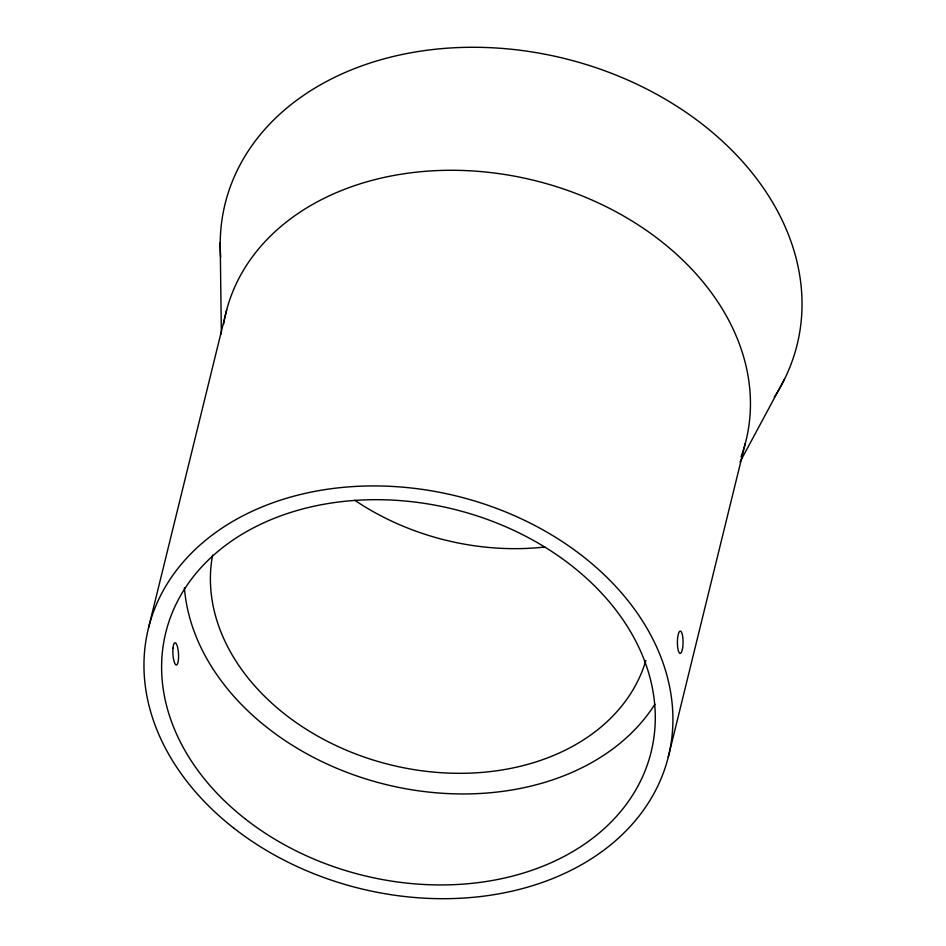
<?xml version="1.0" encoding="UTF-8"?>
<svg xmlns="http://www.w3.org/2000/svg" width="946" height="946" viewBox="0 0 946 946"><rect width="100%" height="100%" fill="white"/><g stroke="black" fill="none" stroke-linecap="round" stroke-linejoin="round"><path stroke-width="1.42" d="M148.652 627.411L226.685 309.815M668.231 757.214L745.247 443.52M784.506 379.192L740.009 462.015M221.364 333.938L220.205 242.483M544.943 546.989A223.138 168.412 13.8 0 1 354.738 500.245M645.858 660.556A223.138 168.412 13.8 0 1 391.206 765.018A223.138 168.412 13.8 0 1 212.578 555.077M654.939 704.202A249.921 188.621 13.8 0 1 385.199 784.352A249.921 188.621 13.8 0 1 184.399 587.703M223.563 324.324A267.777 202.089 13.8 0 1 537.588 181.265A267.777 202.089 13.8 0 1 741.014 456.894M220.655 257.371A294.549 222.298 13.8 0 1 566.583 59.03A294.549 222.298 13.8 0 1 774.266 397.154M245.664 819.236A249.921 188.621 13.8 0 0 650.529 754.34A249.921 188.621 13.8 0 0 329.125 503.367A249.921 188.621 13.8 0 0 245.664 819.236M234.04 828.306A267.777 202.089 13.8 0 0 667.829 758.763A267.777 202.089 13.8 0 0 323.461 489.862A267.777 202.089 13.8 0 0 234.04 828.306M173.023 648.022A11.151 2.779 86.6 0 0 176.263 665.003A11.151 2.779 86.6 0 0 177.872 648.578A11.151 2.779 86.6 0 0 173.023 648.022M682.61 648.045A11.151 2.826 -89.7 0 0 680.34 631.077A11.151 2.826 -89.7 0 0 677.714 647.561A11.151 2.826 -89.7 0 0 682.61 648.045"/></g></svg>
